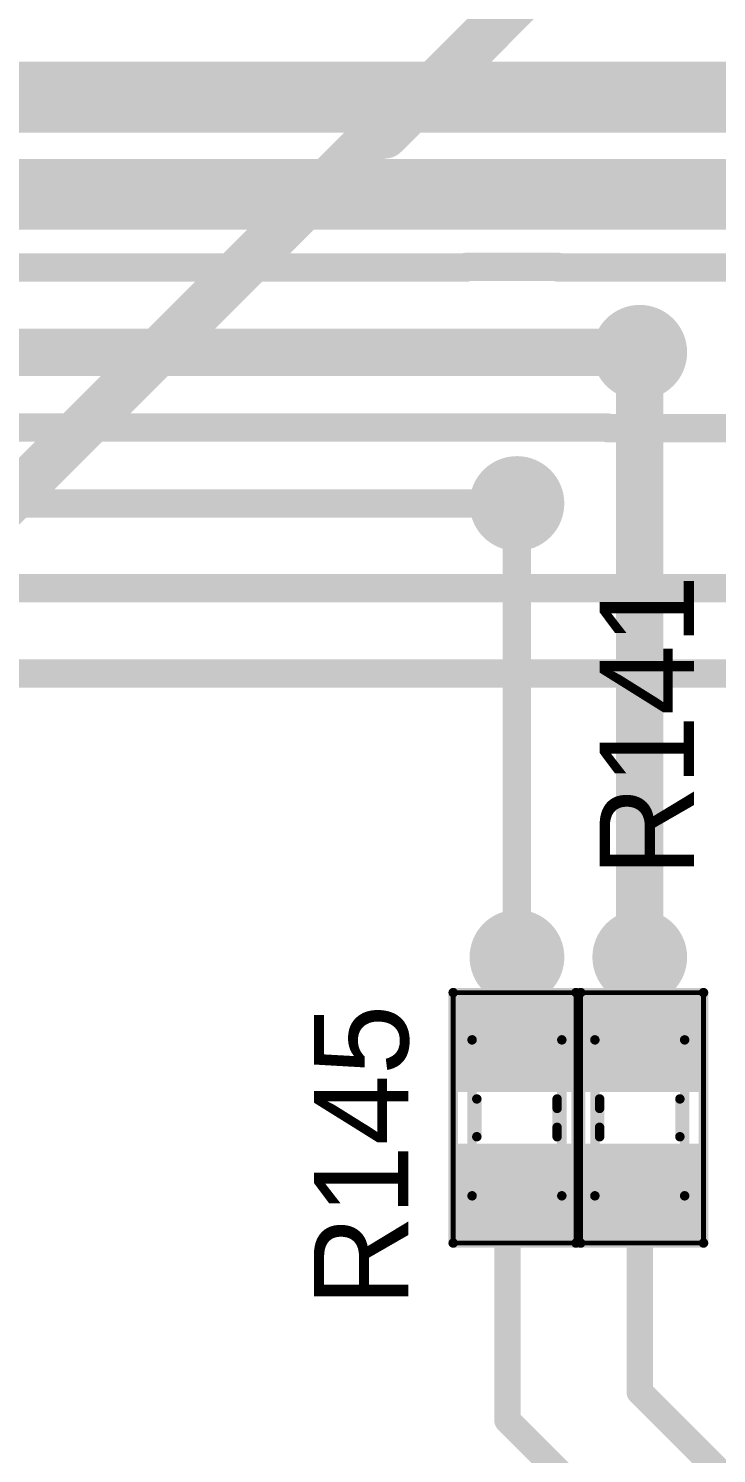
# Model space of a CAD drawing. Header units: millimetres. Extents: x 29 to 180, y 30 to 200.
# Drawn here: x 80.93 to 88.21, y 160.55 to 175.63 of the extents above; entities that cross this region are included whole.
import ezdxf

# ---------------------------------------------------------------- set-up
doc = ezdxf.new("R2010")
doc.units = ezdxf.units.MM
for name, color, linetype in [('BottomLayer', 5, 'Continuous'), ('BottomSolder', 6, 'Continuous'), ('Mechanical13', 56, 'Continuous'), ('Mechanical15', 56, 'Continuous'), ('MultiLayer', 9, 'Continuous'), ('TopLayer', 1, 'Continuous'), ('TopOverlay', 2, 'Continuous'), ('TopPaste', 8, 'Continuous'), ('TopSolder', 216, 'Continuous'), ('ViaHoleLayer', 16, 'Continuous')]:
    doc.layers.add(name, color=color, linetype=linetype)

# ---------------------------------------------------------------- blocks, each defined once
blk = doc.blocks.new('SMD_R_0603_511')
at = {"layer": 'Mechanical13', "const_width": 0.0999998}
for points in [[(-0.8249996199999999, 0.47500032), (-0.8249996199999999, -0.47500032)], [(-0.8249996199999999, 0.47500032), (0.8249996199999999, 0.47500032)], [(0.8249996199999999, 0.47500032), (0.8249996199999999, -0.47500032)], [(-0.8249996199999999, -0.47500032), (0.8249996199999999, -0.47500032)]]:
    blk.add_lwpolyline(points, dxfattribs=at)
at = {"layer": 'Mechanical13', "const_width": 0.0499999}
for points in [[(-0.8499983, 0.47500032, 1), (-0.80000094, 0.47500032, 1)], [(-0.8499983, 0.47500032, 1), (-0.80000094, 0.47500032, 1)], [(0.80000094, 0.47500032, 1), (0.8499983, 0.47500032, 1)], [(0.80000094, 0.47500032, 1), (0.8499983, 0.47500032, 1)], [(-0.8499983, -0.47500032, 1), (-0.80000094, -0.47500032, 1)], [(-0.8499983, -0.47500032, 1), (-0.80000094, -0.47500032, 1)], [(0.80000094, -0.47500032, 1), (0.8499983, -0.47500032, 1)], [(0.80000094, -0.47500032, 1), (0.8499983, -0.47500032, 1)]]:
    blk.add_lwpolyline(points, format="xyb", close=True, dxfattribs=at)
at = {"layer": 'Mechanical15', "const_width": 0.0499999}
for points in [[(-1.32500116, 0.67499992), (-1.32500116, -0.67499992)], [(-1.32500116, 0.67499992), (1.32500116, 0.67499992)], [(1.32500116, 0.67499992), (1.32500116, -0.67499992)], [(-1.32500116, -0.67499992), (1.32500116, -0.67499992)]]:
    blk.add_lwpolyline(points, dxfattribs=at)
at = {"layer": 'Mechanical15', "const_width": 0.02499868}
for points in [[(-1.3375005, 0.67499992, 1), (-1.31250182, 0.67499992, 1)], [(-1.3375005, 0.67499992, 1), (-1.31250182, 0.67499992, 1)], [(1.31250182, 0.67499992, 1), (1.3375005, 0.67499992, 1)], [(1.31250182, 0.67499992, 1), (1.3375005, 0.67499992, 1)], [(-1.3375005, -0.67499992, 1), (-1.31250182, -0.67499992, 1)], [(-1.3375005, -0.67499992, 1), (-1.31250182, -0.67499992, 1)], [(1.31250182, -0.67499992, 1), (1.3375005, -0.67499992, 1)], [(1.31250182, -0.67499992, 1), (1.3375005, -0.67499992, 1)]]:
    blk.add_lwpolyline(points, format="xyb", close=True, dxfattribs=at)
at = {"layer": 'TopLayer'}
for points in [[(-0.37500052, -0.52500022), (-0.37500052, 0.52500022), (-1.17499892, -0.52500022), (-1.17499892, 0.52500022)], [(1.17499892, -0.52500022), (1.17499892, 0.52500022), (0.37500052, -0.52500022), (0.37500052, 0.52500022)]]:
    blk.add_solid(points, dxfattribs=at)
at = {"layer": 'TopOverlay', "const_width": 0.0999998}
for points in [[(-1.32500116, 0.67499992), (1.32500116, 0.67499992)], [(-1.32500116, 0.67499992), (-1.32500116, -0.67499992)], [(1.32500116, 0.67499992), (1.32500116, -0.67499992)], [(-0.1999996, 0.42500042), (-0.0999998, 0.42500042)], [(-0.0999998, 0.42500042), (0.0999998, 0.42500042)], [(0.0999998, 0.42500042), (0.1999996, 0.42500042)], [(-0.1999996, -0.42500042), (0.1999996, -0.42500042)], [(-1.32500116, -0.67499992), (1.32500116, -0.67499992)]]:
    blk.add_lwpolyline(points, dxfattribs=at)
at = {"layer": 'TopOverlay', "const_width": 0.0499999}
for points in [[(-1.34999984, 0.67499992, 1), (-1.30000248, 0.67499992, 1)], [(-1.34999984, 0.67499992, 1), (-1.30000248, 0.67499992, 1)], [(1.30000248, 0.67499992, 1), (1.34999984, 0.67499992, 1)], [(1.30000248, 0.67499992, 1), (1.34999984, 0.67499992, 1)], [(-0.22499828, 0.42500042, 1), (-0.17500092, 0.42500042, 1)], [(-0.12499848, 0.42500042, 1), (-0.07500111999999999, 0.42500042, 1)], [(-0.12499848, 0.42500042, 1), (-0.07500111999999999, 0.42500042, 1)], [(0.07500111999999999, 0.42500042, 1), (0.12499848, 0.42500042, 1)], [(0.07500111999999999, 0.42500042, 1), (0.12499848, 0.42500042, 1)], [(0.17500092, 0.42500042, 1), (0.22499828, 0.42500042, 1)], [(-0.22499828, -0.42500042, 1), (-0.17500092, -0.42500042, 1)], [(0.17500092, -0.42500042, 1), (0.22499828, -0.42500042, 1)], [(-1.34999984, -0.67499992, 1), (-1.30000248, -0.67499992, 1)], [(-1.34999984, -0.67499992, 1), (-1.30000248, -0.67499992, 1)], [(1.30000248, -0.67499992, 1), (1.34999984, -0.67499992, 1)], [(1.30000248, -0.67499992, 1), (1.34999984, -0.67499992, 1)]]:
    blk.add_lwpolyline(points, format="xyb", close=True, dxfattribs=at)
at = {"layer": 'TopPaste'}
for points in [[(-0.37500052, -0.52500022), (-0.37500052, 0.52500022), (-1.17499892, -0.52500022), (-1.17499892, 0.52500022)], [(1.17499892, -0.52500022), (1.17499892, 0.52500022), (0.37500052, -0.52500022), (0.37500052, 0.52500022)]]:
    blk.add_solid(points, dxfattribs=at)
at = {"layer": 'TopSolder'}
for points in [[(-0.27340052, -0.6266002199999999), (-0.27340052, 0.6266002199999999), (-1.27659892, -0.6266002199999999), (-1.27659892, 0.6266002199999999)], [(1.27659892, -0.6266002199999999), (1.27659892, 0.6266002199999999), (0.27340052, -0.6266002199999999), (0.27340052, 0.6266002199999999)]]:
    blk.add_solid(points, dxfattribs=at)
blk = doc.blocks.new('SMD_R_0603_515')
at = {"layer": 'Mechanical13', "const_width": 0.0999998}
for points in [[(-0.8249996199999999, -0.47500032), (-0.8249996199999999, 0.47500032)], [(0.8249996199999999, 0.47500032), (-0.8249996199999999, 0.47500032)], [(0.8249996199999999, -0.47500032), (0.8249996199999999, 0.47500032)], [(0.8249996199999999, -0.47500032), (-0.8249996199999999, -0.47500032)]]:
    blk.add_lwpolyline(points, dxfattribs=at)
at = {"layer": 'Mechanical13', "const_width": 0.0499999}
for points in [[(-0.8499983, 0.47500032, 1), (-0.80000094, 0.47500032, 1)], [(-0.8499983, 0.47500032, 1), (-0.80000094, 0.47500032, 1)], [(0.80000094, 0.47500032, 1), (0.8499983, 0.47500032, 1)], [(0.80000094, 0.47500032, 1), (0.8499983, 0.47500032, 1)], [(-0.8499983, -0.47500032, 1), (-0.80000094, -0.47500032, 1)], [(-0.8499983, -0.47500032, 1), (-0.80000094, -0.47500032, 1)], [(0.80000094, -0.47500032, 1), (0.8499983, -0.47500032, 1)], [(0.80000094, -0.47500032, 1), (0.8499983, -0.47500032, 1)]]:
    blk.add_lwpolyline(points, format="xyb", close=True, dxfattribs=at)
at = {"layer": 'Mechanical15', "const_width": 0.0499999}
for points in [[(-1.32500116, -0.67499992), (-1.32500116, 0.67499992)], [(1.32500116, 0.67499992), (-1.32500116, 0.67499992)], [(1.32500116, -0.67499992), (1.32500116, 0.67499992)], [(1.32500116, -0.67499992), (-1.32500116, -0.67499992)]]:
    blk.add_lwpolyline(points, dxfattribs=at)
at = {"layer": 'Mechanical15', "const_width": 0.02499868}
for points in [[(-1.3375005, 0.67499992, 1), (-1.31250182, 0.67499992, 1)], [(-1.3375005, 0.67499992, 1), (-1.31250182, 0.67499992, 1)], [(1.31250182, 0.67499992, 1), (1.3375005, 0.67499992, 1)], [(1.31250182, 0.67499992, 1), (1.3375005, 0.67499992, 1)], [(-1.3375005, -0.67499992, 1), (-1.31250182, -0.67499992, 1)], [(-1.3375005, -0.67499992, 1), (-1.31250182, -0.67499992, 1)], [(1.31250182, -0.67499992, 1), (1.3375005, -0.67499992, 1)], [(1.31250182, -0.67499992, 1), (1.3375005, -0.67499992, 1)]]:
    blk.add_lwpolyline(points, format="xyb", close=True, dxfattribs=at)
at = {"layer": 'TopLayer'}
for points in [[(-0.37500052, -0.52500022), (-0.37500052, 0.52500022), (-1.17499892, -0.52500022), (-1.17499892, 0.52500022)], [(1.17499892, -0.52500022), (1.17499892, 0.52500022), (0.37500052, -0.52500022), (0.37500052, 0.52500022)]]:
    blk.add_solid(points, dxfattribs=at)
at = {"layer": 'TopOverlay', "const_width": 0.0999998}
for points in [[(1.32500116, 0.67499992), (-1.32500116, 0.67499992)], [(-1.32500116, -0.67499992), (-1.32500116, 0.67499992)], [(1.32500116, -0.67499992), (1.32500116, 0.67499992)], [(-0.0999998, 0.42500042), (-0.1999996, 0.42500042)], [(0.0999998, 0.42500042), (-0.0999998, 0.42500042)], [(0.1999996, 0.42500042), (0.0999998, 0.42500042)], [(0.1999996, -0.42500042), (-0.1999996, -0.42500042)], [(1.32500116, -0.67499992), (-1.32500116, -0.67499992)]]:
    blk.add_lwpolyline(points, dxfattribs=at)
at = {"layer": 'TopOverlay', "const_width": 0.0499999}
for points in [[(-1.34999984, 0.67499992, 1), (-1.30000248, 0.67499992, 1)], [(-1.34999984, 0.67499992, 1), (-1.30000248, 0.67499992, 1)], [(1.30000248, 0.67499992, 1), (1.34999984, 0.67499992, 1)], [(1.30000248, 0.67499992, 1), (1.34999984, 0.67499992, 1)], [(-0.22499828, 0.42500042, 1), (-0.17500092, 0.42500042, 1)], [(-0.12499848, 0.42500042, 1), (-0.07500111999999999, 0.42500042, 1)], [(-0.12499848, 0.42500042, 1), (-0.07500111999999999, 0.42500042, 1)], [(0.07500111999999999, 0.42500042, 1), (0.12499848, 0.42500042, 1)], [(0.07500111999999999, 0.42500042, 1), (0.12499848, 0.42500042, 1)], [(0.17500092, 0.42500042, 1), (0.22499828, 0.42500042, 1)], [(-0.22499828, -0.42500042, 1), (-0.17500092, -0.42500042, 1)], [(0.17500092, -0.42500042, 1), (0.22499828, -0.42500042, 1)], [(-1.34999984, -0.67499992, 1), (-1.30000248, -0.67499992, 1)], [(-1.34999984, -0.67499992, 1), (-1.30000248, -0.67499992, 1)], [(1.30000248, -0.67499992, 1), (1.34999984, -0.67499992, 1)], [(1.30000248, -0.67499992, 1), (1.34999984, -0.67499992, 1)]]:
    blk.add_lwpolyline(points, format="xyb", close=True, dxfattribs=at)
at = {"layer": 'TopPaste'}
for points in [[(-0.37500052, -0.52500022), (-0.37500052, 0.52500022), (-1.17499892, -0.52500022), (-1.17499892, 0.52500022)], [(1.17499892, -0.52500022), (1.17499892, 0.52500022), (0.37500052, -0.52500022), (0.37500052, 0.52500022)]]:
    blk.add_solid(points, dxfattribs=at)
at = {"layer": 'TopSolder'}
for points in [[(-0.27340052, -0.6266002199999999), (-0.27340052, 0.6266002199999999), (-1.27659892, -0.6266002199999999), (-1.27659892, 0.6266002199999999)], [(1.27659892, -0.6266002199999999), (1.27659892, 0.6266002199999999), (0.27340052, -0.6266002199999999), (0.27340052, 0.6266002199999999)]]:
    blk.add_solid(points, dxfattribs=at)

msp = doc.modelspace()

# ---------------------------------------------------------------- linework, layer by layer
at = {"layer": 'BottomLayer'}
for points, const_width in [([(84.70000078, 174.50000152), (87.40000046, 177.2000012)], 0.499999), ([(76.19999999999999, 166.10000054), (84.60000097999999, 174.50000152)], 0.499999), ([(84.60000097999999, 174.50000152), (84.70000078, 174.50000152)], 0.499999), ([(87.40000046, 165.80000114), (87.40000046, 172.20000104)], 0.499999), ([(86.09960681999999, 165.80039484), (86.09960681999999, 170.6000017)], 0.2999994), ([(86.09960681999999, 165.80039484), (86.10000052, 165.80000114)], 0.2999994)]:
    msp.add_lwpolyline(points, dxfattribs=dict(at, const_width=const_width))
for points, const_width in [([(84.4750025, 174.50000152, 1), (84.72499945999999, 174.50000152, 1)], 0.2499995), ([(84.4750025, 174.50000152, 1), (84.72499945999999, 174.50000152, 1)], 0.2499995), ([(84.5750023, 174.50000152, 1), (84.82499926, 174.50000152, 1)], 0.2499995), ([(84.5750023, 174.50000152, 1), (84.82499926, 174.50000152, 1)], 0.2499995), ([(87.20000085999999, 172.20000104, 1), (87.60000006, 172.20000104, 1)], 0.3999992), ([(87.27500198, 172.20000104, 1), (87.52499893999999, 172.20000104, 1)], 0.2499995), ([(85.89960722, 170.6000017, 1), (86.29960641999999, 170.6000017, 1)], 0.3999992), ([(86.02460823999999, 170.6000017, 1), (86.17460539999999, 170.6000017, 1)], 0.1499997), ([(85.90000092, 165.80000114, 1), (86.30000011999999, 165.80000114, 1)], 0.3999992), ([(87.20000085999999, 165.80000114, 1), (87.60000006, 165.80000114, 1)], 0.3999992), ([(87.27500198, 165.80000114, 1), (87.52499893999999, 165.80000114, 1)], 0.2499995), ([(86.02460823999999, 165.80039484, 1), (86.17460539999999, 165.80039484, 1)], 0.1499997), ([(86.02460823999999, 165.80039484, 1), (86.17460539999999, 165.80039484, 1)], 0.1499997), ([(86.02500194, 165.80000114, 1), (86.1749991, 165.80000114, 1)], 0.1499997)]:
    msp.add_lwpolyline(points, format="xyb", close=True, dxfattribs=dict(at, const_width=const_width))
at = {"layer": 'BottomSolder', "const_width": 0.5015992}
for points in [[(87.14920086, 172.20000104, 1), (87.65080006, 172.20000104, 1)], [(85.84880722, 170.6000017, 1), (86.35040642, 170.6000017, 1)], [(85.84920092, 165.80000114, 1), (86.35080011999999, 165.80000114, 1)], [(87.14920086, 165.80000114, 1), (87.65080006, 165.80000114, 1)]]:
    msp.add_lwpolyline(points, format="xyb", close=True, dxfattribs=at)
at = {"layer": 'MultiLayer', "const_width": 0.3999992}
for points in [[(87.20000085999999, 172.20000104, 1), (87.60000006, 172.20000104, 1)], [(85.89960722, 170.6000017, 1), (86.29960641999999, 170.6000017, 1)], [(85.90000092, 165.80000114, 1), (86.30000011999999, 165.80000114, 1)], [(87.20000085999999, 165.80000114, 1), (87.60000006, 165.80000114, 1)]]:
    msp.add_lwpolyline(points, format="xyb", close=True, dxfattribs=at)
at = {"layer": 'TopLayer'}
for points, const_width in [([(63.5, 174.90000072), (97.30000098, 174.90000072)], 0.75000104), ([(62.22900178, 173.87099846), (97.32900269999999, 173.87099846)], 0.75000104), ([(76.14131838, 173.09571172), (85.55868334, 173.09571172)], 0.2999994), ([(85.55868334, 173.09571172), (85.5669739, 173.10400228)], 0.2999994), ([(85.5669739, 173.10400228), (86.53302733999999, 173.10400228)], 0.2999994), ([(86.53302733999999, 173.10400228), (86.5413179, 173.09571172)], 0.2999994), ([(86.5413179, 173.09571172), (104.80000122, 173.09571172)], 0.2999994), ([(75.9000006, 172.20000104), (87.40000046, 172.20000104)], 0.499999), ([(74.80400329999999, 171.40400314), (87.0589699, 171.40400314)], 0.2999994), ([(87.0589699, 171.40400314), (87.06697344, 171.3959996)], 0.2999994), ([(87.06697344, 171.3959996), (88.7959997, 171.3959996)], 0.2999994), ([(75.13703032, 170.6000017), (86.09960681999999, 170.6000017)], 0.2999994), ([(58.90400208, 169.70400146), (100.7960011, 169.70400146)], 0.2999994), ([(74.80000025999999, 168.80000022), (90.29999973999999, 168.80000022)], 0.2999994), ([(86.10000052, 165.80000114), (86.10000305999999, 165.7999986)], 0.499999), ([(86.10000305999999, 164.87500172), (86.10000305999999, 165.7999986)], 0.499999), ([(87.40000046, 165.80000114), (87.400003, 165.7999986)], 0.499999), ([(87.400003, 164.87500172), (87.400003, 165.7999986)], 0.499999), ([(86.00000071999999, 163.22500248), (86.10000052, 163.32500228)], 0.27999944), ([(87.400003, 161.20000018), (87.400003, 163.32500228)], 0.27999944), ([(86.00000071999999, 160.90000078), (86.00000071999999, 163.22500248)], 0.27999944), ([(87.400003, 161.20000018), (88.70000293999999, 159.90000024)], 0.27999944), ([(86.00000071999999, 160.90000078), (87.3400082, 159.5599933)], 0.27999944)]:
    msp.add_lwpolyline(points, dxfattribs=dict(at, const_width=const_width))
for points, const_width in [([(85.48368475999999, 173.09571172, 1), (85.63368192, 173.09571172, 1)], 0.1499997), ([(85.48368475999999, 173.09571172, 1), (85.63368192, 173.09571172, 1)], 0.1499997), ([(85.49197532, 173.10400228, 1), (85.64197247999999, 173.10400228, 1)], 0.1499997), ([(85.49197532, 173.10400228, 1), (85.64197247999999, 173.10400228, 1)], 0.1499997), ([(86.45802875999999, 173.10400228, 1), (86.60802591999999, 173.10400228, 1)], 0.1499997), ([(86.45802875999999, 173.10400228, 1), (86.60802591999999, 173.10400228, 1)], 0.1499997), ([(86.46631932, 173.09571172, 1), (86.61631648, 173.09571172, 1)], 0.1499997), ([(86.46631932, 173.09571172, 1), (86.61631648, 173.09571172, 1)], 0.1499997), ([(87.20000085999999, 172.20000104, 1), (87.60000006, 172.20000104, 1)], 0.3999992), ([(87.27500198, 172.20000104, 1), (87.52499893999999, 172.20000104, 1)], 0.2499995), ([(86.98397132, 171.40400314, 1), (87.13396848, 171.40400314, 1)], 0.1499997), ([(86.98397132, 171.40400314, 1), (87.13396848, 171.40400314, 1)], 0.1499997), ([(86.99197486, 171.3959996, 1), (87.14197202, 171.3959996, 1)], 0.1499997), ([(86.99197486, 171.3959996, 1), (87.14197202, 171.3959996, 1)], 0.1499997), ([(85.89960722, 170.6000017, 1), (86.29960641999999, 170.6000017, 1)], 0.3999992), ([(86.02460823999999, 170.6000017, 1), (86.17460539999999, 170.6000017, 1)], 0.1499997), ([(85.90000092, 165.80000114, 1), (86.30000011999999, 165.80000114, 1)], 0.3999992), ([(87.20000085999999, 165.80000114, 1), (87.60000006, 165.80000114, 1)], 0.3999992), ([(85.97500203999999, 165.80000114, 1), (86.224999, 165.80000114, 1)], 0.2499995), ([(85.97500457999999, 165.7999986, 1), (86.22500154, 165.7999986, 1)], 0.2499995), ([(85.97500457999999, 165.7999986, 1), (86.22500154, 165.7999986, 1)], 0.2499995), ([(87.27500198, 165.80000114, 1), (87.52499893999999, 165.80000114, 1)], 0.2499995), ([(87.27500452, 165.7999986, 1), (87.52500148, 165.7999986, 1)], 0.2499995), ([(87.27500452, 165.7999986, 1), (87.52500148, 165.7999986, 1)], 0.2499995), ([(85.97500457999999, 164.87500172, 1), (86.22500154, 164.87500172, 1)], 0.2499995), ([(87.27500452, 164.87500172, 1), (87.52500148, 164.87500172, 1)], 0.2499995), ([(86.03000066, 163.32500228, 1), (86.17000037999999, 163.32500228, 1)], 0.13999972), ([(87.33000313999999, 163.32500228, 1), (87.47000286, 163.32500228, 1)], 0.13999972), ([(85.93000085999999, 163.22500248, 1), (86.07000058, 163.22500248, 1)], 0.13999972), ([(85.93000085999999, 163.22500248, 1), (86.07000058, 163.22500248, 1)], 0.13999972), ([(87.33000313999999, 161.20000018, 1), (87.47000286, 161.20000018, 1)], 0.13999972), ([(87.33000313999999, 161.20000018, 1), (87.47000286, 161.20000018, 1)], 0.13999972), ([(85.93000085999999, 160.90000078, 1), (86.07000058, 160.90000078, 1)], 0.13999972), ([(85.93000085999999, 160.90000078, 1), (86.07000058, 160.90000078, 1)], 0.13999972)]:
    msp.add_lwpolyline(points, format="xyb", close=True, dxfattribs=dict(at, const_width=const_width))
at = {"layer": 'TopSolder', "const_width": 0.5015992}
for points in [[(87.14920086, 172.20000104, 1), (87.65080006, 172.20000104, 1)], [(85.84880722, 170.6000017, 1), (86.35040642, 170.6000017, 1)], [(85.84920092, 165.80000114, 1), (86.35080011999999, 165.80000114, 1)], [(87.14920086, 165.80000114, 1), (87.65080006, 165.80000114, 1)]]:
    msp.add_lwpolyline(points, format="xyb", close=True, dxfattribs=at)
at = {"layer": 'ViaHoleLayer', "const_width": 0.2499995}
for points in [[(87.27500198, 172.20000104, 1), (87.52499893999999, 172.20000104, 1)], [(85.97460833999999, 170.6000017, 1), (86.2246053, 170.6000017, 1)], [(85.97500203999999, 165.80000114, 1), (86.224999, 165.80000114, 1)], [(87.27500198, 165.80000114, 1), (87.52499893999999, 165.80000114, 1)]]:
    msp.add_lwpolyline(points, format="xyb", close=True, dxfattribs=at)

# ---------------------------------------------------------------- block references
for name, p, rotation in [('SMD_R_0603_515', (86.10000052, 164.100002), 270), ('SMD_R_0603_511', (87.400003, 164.100002), 90)]:
    msp.add_blockref(name, p, dxfattribs=dict(rotation=rotation))

# ---------------------------------------------------------------- texts
at = {"layer": 'TopOverlay'}
for s, p in [('R141', (87.97500058, 166.65000198)), ('R145', (84.95000028, 162.10000092))]:
    msp.add_text(s, height=1.00000054, rotation=90, dxfattribs=at).set_placement(p)

doc.saveas('drawing.dxf')
